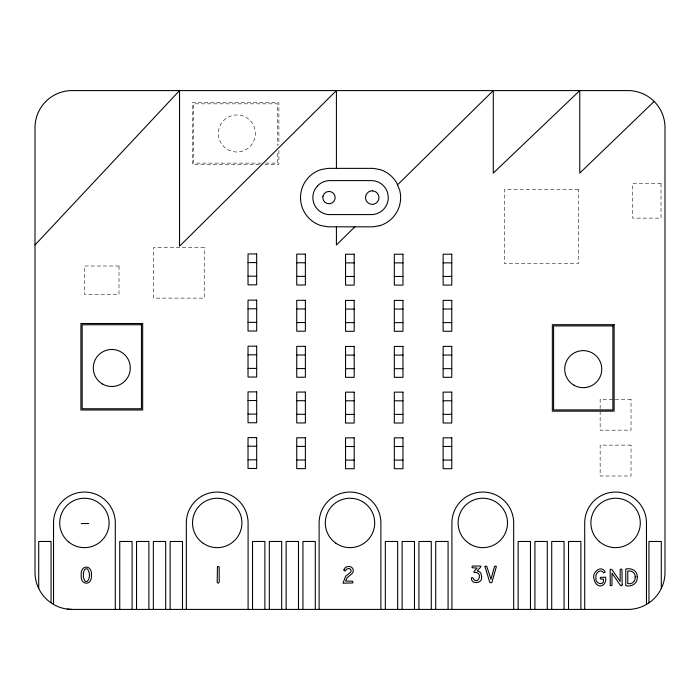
<?xml version="1.0" encoding="UTF-8"?>
<svg xmlns="http://www.w3.org/2000/svg" width="700" height="700" viewBox="0 0 700 700"><rect width="100%" height="100%" fill="white"/><g stroke="black" fill="none" stroke-linecap="round" stroke-linejoin="round"><path stroke-width="0.53" stroke-dasharray="3.5 2.62" d="M261.293 163.117L193.655 163.117L193.655 103.828L277.655 103.828L277.655 145.871M265.65 163.117L277.655 163.117L277.655 151.261M259.438 164.36L192.421 164.36L192.421 102.594L278.889 102.594L278.889 144.847M264.836 164.36L278.889 164.36L278.889 149.188M661.019 183.54L632.608 183.54L632.608 218.129L661.019 218.129L661.019 183.54M578.532 189.411L504.411 189.411L504.411 263.533L578.532 263.533L578.532 189.411M204.234 247.468L153.589 247.468L153.589 298.121L204.234 298.121L204.234 247.468M119 266L84.411 266L84.411 294.411L119 294.411L119 266M631.032 399.28L600.145 399.28L600.145 430.168L631.032 430.168L631.032 399.28M631.032 445.121L600.145 445.121L600.145 476L631.032 476L631.032 445.121M227.623 149.52A18.532 18.532 0 0 0 255.421 133.472A18.532 18.532 0 0 0 227.623 117.425A18.532 18.532 0 0 0 227.623 149.52"/><path stroke-width="1.05" d="M35 245L179.532 90.589L179.532 246.234L336.411 90.589L336.411 168.367M354.882 226.818L336.411 245L336.411 226.818M397.539 184.835L493.29 90.589L493.29 173.11L579.766 90.589L579.766 173.11L654.15 101.439M646.468 604.45L650.501 601.755A37.056 37.056 0 0 0 660.039 590.879L662.183 586.539A37.056 37.056 0 0 0 665 572.355L665 127.645A37.056 37.056 0 0 0 627.944 90.589L72.056 90.589A37.056 37.056 0 0 0 35 127.645L35 572.355A37.056 37.056 0 0 0 37.817 586.539L39.961 590.879A37.056 37.056 0 0 0 49.499 601.755L53.532 604.45A37.056 37.056 0 0 0 72.056 609.411L627.944 609.411A37.056 37.056 0 0 0 646.468 604.45L646.468 522.944A30.879 30.879 0 0 0 615.589 492.056A30.879 30.879 0 0 0 584.71 522.944L584.71 609.411M248.027 262.596L256.672 262.596M296.739 262.78L305.384 262.78M345.537 262.885L354.183 262.885M394.328 262.876L402.973 262.876M443.126 262.85L451.771 262.85M248.027 276.185L256.672 276.185M296.739 276.369L305.384 276.369M345.537 276.474L354.183 276.474M394.328 276.465L402.973 276.465M443.126 276.439L451.771 276.439M248.027 308.779L256.672 308.779M296.739 308.963L305.384 308.963M345.537 309.067L354.183 309.067M394.328 309.05L402.973 309.05M443.126 309.024L451.771 309.024M248.027 322.368L256.672 322.368M296.739 322.551L305.384 322.551M443.126 322.613L451.771 322.613M345.537 322.656L354.183 322.656M394.328 322.639L402.973 322.639M248.027 354.812L256.672 354.812M296.739 354.996L305.384 354.996M345.537 355.101L354.183 355.101M394.328 355.084L402.973 355.084M443.126 355.066L451.771 355.066M248.027 368.401L256.672 368.401M296.739 368.585L305.384 368.585M345.537 368.69L354.183 368.69M394.328 368.672L402.973 368.672M443.126 368.655L451.771 368.655M248.027 400.523L256.672 400.523M296.739 400.706L305.384 400.706M394.328 400.794L402.973 400.794M443.126 400.767L451.771 400.767M345.537 400.811L354.183 400.811M248.027 414.111L256.672 414.111M296.739 414.295L305.384 414.295M443.126 414.356L451.771 414.356M345.537 414.4L354.183 414.4M394.328 414.382L402.973 414.382M248.027 446.224L256.672 446.224M296.739 446.408L305.384 446.408M345.537 446.512L354.183 446.512M394.328 446.504L402.973 446.504M443.126 446.477L451.771 446.477M248.027 459.812L256.672 459.812M296.739 459.996L305.384 459.996M345.537 460.101L354.183 460.101M394.328 460.084L402.973 460.084M443.126 460.066L451.771 460.066M81.288 523.556L88.699 523.556M67.218 609.096L72.056 609.411M661.29 588.332L661.29 541.468L648.944 541.468L648.944 602.796M580.878 609.411L580.878 541.468L568.523 541.468L568.523 609.411M564.077 609.411L564.077 541.468L551.722 541.468L551.722 609.411M547.278 609.411L547.278 541.468L534.923 541.468L534.923 609.411M530.477 609.411L530.477 541.468L518.122 541.468L518.122 609.411M513.678 609.411L513.678 522.944A30.879 30.879 0 0 0 482.79 492.056A30.879 30.879 0 0 0 451.911 522.944L451.911 609.411M448.079 609.411L448.079 541.468L435.733 541.468L435.733 609.411M431.279 609.411L431.279 541.468L418.933 541.468L418.933 609.411M414.479 609.411L414.479 541.468L402.132 541.468L402.132 609.411M397.679 609.411L397.679 541.468L385.332 541.468L385.332 609.411M380.879 609.411L380.879 522.944A30.879 30.879 0 0 0 350 492.056A30.879 30.879 0 0 0 319.121 522.944L319.121 609.411M315.289 609.411L315.289 541.468L302.934 541.468L302.934 609.411M298.489 609.411L298.489 541.468L286.134 541.468L286.134 609.411M281.689 609.411L281.689 541.468L269.334 541.468L269.334 609.411M264.889 609.411L264.889 541.468L252.534 541.468L252.534 609.411M248.089 609.411L248.089 522.944A30.879 30.879 0 0 0 217.21 492.056A30.879 30.879 0 0 0 186.322 522.944L186.322 609.411M182.49 609.411L182.49 541.468L170.144 541.468L170.144 609.411M165.69 609.411L165.69 541.468L153.344 541.468L153.344 609.411M148.89 609.411L148.89 541.468L136.544 541.468L136.544 609.411M132.09 609.411L132.09 541.468L119.744 541.468L119.744 609.411M115.29 609.411L115.29 522.944A30.879 30.879 0 0 0 84.411 492.056A30.879 30.879 0 0 0 53.532 522.944L53.532 604.45M51.056 602.796L51.056 541.468L38.71 541.468L38.71 588.332M603.409 579.206C604.73 586.714 594.396 583.695 595.971 577.561C594.843 573.134 600.714 568.129 603.724 572.88L605.202 572.04C601.396 564.305 591.447 572.434 594.072 579.128A9.292 9.292 0 0 0 596.785 584.456C601.659 589.041 607.329 582.409 605.5 577.141L600.407 577.404L600.407 578.944L603.409 579.206M91.376 575.164C92.487 585.865 80.106 585.865 81.218 575.164C80.141 564.428 92.479 564.419 91.376 575.164M635.215 576.826C635.731 581.026 631.995 584.727 627.76 583.581L627.76 571.104C631.426 570.202 635.565 572.801 635.215 576.826M637.201 576.826C637.962 583.188 631.593 587.317 625.765 585.637L625.765 569.012C631.024 567.656 637.709 570.684 637.201 576.826M322.945 196.35L322.822 197.96A6.177 6.177 0 0 0 335.037 198.835L335.16 197.225A6.177 6.177 0 0 0 322.945 196.35M481.617 576.739C482.869 583.861 470.601 584.832 471.468 577.771L472.736 577.675C477.698 587.221 484.199 571.235 474.11 572.477L473.944 571.471L477.102 568.024L472.115 567.77L472.115 566.239L472.859 565.985L480.812 566.09L480.76 566.983L477.173 570.867L479.115 571.567A4.55 4.55 0 0 1 480.988 573.58L481.617 576.739M83.396 572.766L83.396 577.553L84.998 581.07A1.934 1.934 0 0 0 87.605 581.061C90.09 577.815 90.09 572.477 87.614 569.222A1.96 1.96 0 0 0 85.61 568.846L84.455 569.87L83.396 572.766M485.012 566.536L489.65 581.989L490.114 582.636L491.829 582.628L496.387 566.554L495.39 565.933L494.506 566.676L490.963 579.241L486.867 566.65L485.966 565.933L485.012 566.536M343.98 569.695L344.19 570.841L345.398 570.972C345.949 568.216 350.822 567.35 351.129 570.605A2.284 2.284 0 0 1 350.359 572.355L345.625 576.249L343 583.196L352.835 582.942L352.835 581.394L352.082 581.14L345.625 581.14L346.876 578.016L351.811 573.755A4.375 4.375 0 0 0 353.264 570.43C353.22 565.372 345.205 565.189 343.98 569.695M622.186 584.85L621.372 585.883L620.253 585.183L611.992 573.116L611.992 584.824L611.747 585.62L610.234 585.62L610.207 569.214L611.992 569.634L620.174 581.49L620.174 570.028L620.419 569.231L621.933 569.231L622.186 584.85M217.446 566.659L217.192 582.242L218.199 583.249L219.205 582.242L219.205 567.42L218.96 566.659L217.446 566.659M317.529 185.876L314.991 189.341A17.01 17.01 0 0 0 328.991 214.576L372.225 214.576A17.01 17.01 0 0 0 388.281 197.593L387.748 193.34A17.01 17.01 0 0 0 372.225 180.609L328.991 180.609A17.01 17.01 0 0 0 317.529 185.876M380.188 225.557L373.345 226.818L327.898 226.818L321.064 225.593A29.348 29.348 0 0 1 321.064 169.593L327.898 168.367L373.345 168.367L380.188 169.627A29.356 29.356 0 0 1 396.961 183.391L399.7 190.26A29.356 29.356 0 0 1 380.188 225.557M372.619 190.838L370.86 190.96A6.772 6.772 0 0 0 371.831 204.347L373.59 204.225A6.772 6.772 0 0 0 372.619 190.838M256.672 253.951L248.027 253.951L248.027 284.839L256.672 284.839L256.672 253.951M305.384 254.135L296.739 254.135L296.739 285.023L305.384 285.023L305.384 254.135M354.183 254.24L345.537 254.24L345.537 285.119L354.183 285.119L354.183 254.24M402.973 254.223L394.328 254.223L394.328 285.11L402.973 285.11L402.973 254.223M451.771 254.205L443.126 254.205L443.126 285.084L451.771 285.084L451.771 254.205M256.672 300.134L248.027 300.134L248.027 331.012L256.672 331.012L256.672 300.134M305.384 300.317L296.739 300.317L296.739 331.196L305.384 331.196L305.384 300.317M354.183 300.414L345.537 300.414L345.537 331.301L354.183 331.301L354.183 300.414M402.973 300.405L394.328 300.405L394.328 331.284L402.973 331.284L402.973 300.405M451.771 300.379L443.126 300.379L443.126 331.257L451.771 331.257L451.771 300.379M142.678 323.523L80.911 323.523L80.911 409.999L142.678 409.999L142.678 323.523M141.444 324.756L82.145 324.756L82.145 408.756L141.444 408.756L141.444 324.756M614.119 324.686L552.352 324.686L552.352 411.154L614.119 411.154L614.119 324.686M612.885 325.92L553.586 325.92L553.586 409.92L612.885 409.92L612.885 325.92M256.672 346.168L248.027 346.168L248.027 377.046L256.672 377.046L256.672 346.168M305.384 346.351L296.739 346.351L296.739 377.23L305.384 377.23L305.384 346.351M354.183 346.456L345.537 346.456L345.537 377.335L354.183 377.335L354.183 346.456M402.973 346.439L394.328 346.439L394.328 377.326L402.973 377.326L402.973 346.439M451.771 346.412L443.126 346.412L443.126 377.3L451.771 377.3L451.771 346.412M256.672 391.877L248.027 391.877L248.027 422.756L256.672 422.756L256.672 391.877M305.384 392.061L296.739 392.061L296.739 422.94L305.384 422.94L305.384 392.061M354.183 392.158L345.537 392.158L345.537 423.045L354.183 423.045L354.183 392.158M402.973 392.149L394.328 392.149L394.328 423.027L402.973 423.027L402.973 392.149M451.771 392.123L443.126 392.123L443.126 423.001L451.771 423.001L451.771 392.123M256.672 437.579L248.027 437.579L248.027 468.466L256.672 468.466L256.672 437.579M305.384 437.762L296.739 437.762L296.739 468.641L305.384 468.641L305.384 437.762M451.771 437.824L443.126 437.824L443.126 468.711L451.771 468.711L451.771 437.824M354.183 437.868L345.537 437.868L345.537 468.746L354.183 468.746L354.183 437.868M402.973 437.85L394.328 437.85L394.328 468.738L402.973 468.738L402.973 437.85M335.886 543.218A24.71 24.71 0 0 0 374.614 525.026A24.71 24.71 0 0 0 339.5 500.579A24.71 24.71 0 0 0 335.886 543.218M203.166 543.27A24.71 24.71 0 0 0 241.832 524.93A24.71 24.71 0 0 0 206.623 500.623A24.71 24.71 0 0 0 203.166 543.27M470.356 544.285A24.71 24.71 0 0 0 507.5 523.04A24.71 24.71 0 0 0 470.531 501.498A24.71 24.71 0 0 0 470.356 544.285M599.358 541.572A24.71 24.71 0 0 0 639.835 527.686A24.71 24.71 0 0 0 607.574 499.573A24.71 24.71 0 0 0 599.358 541.572M68.574 541.905A24.71 24.71 0 0 0 108.754 527.17A24.71 24.71 0 0 0 75.906 499.748A24.71 24.71 0 0 0 68.574 541.905M102.532 384.037A18.532 18.532 0 0 0 130.322 367.999A18.532 18.532 0 0 0 102.532 351.951A18.532 18.532 0 0 0 102.532 384.037M573.965 385.201A18.532 18.532 0 0 0 601.764 369.154A18.532 18.532 0 0 0 573.965 353.106A18.532 18.532 0 0 0 573.965 385.201"/></g></svg>
